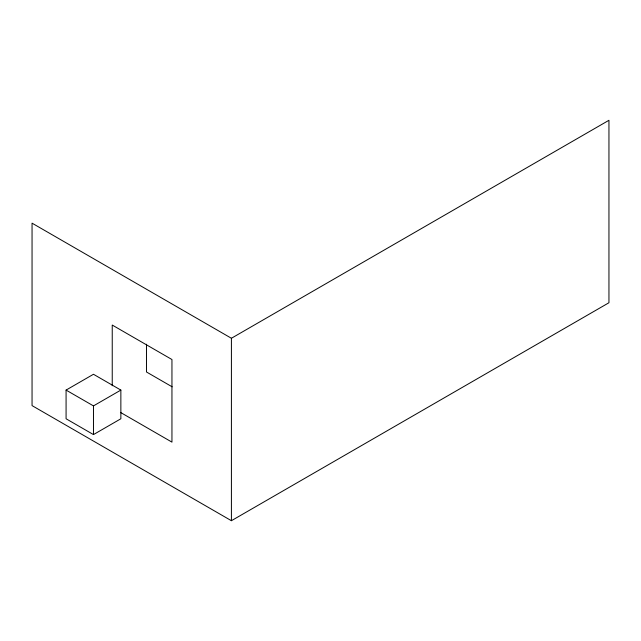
<?xml version="1.0" encoding="UTF-8"?>
<svg xmlns="http://www.w3.org/2000/svg" width="641" height="641" viewBox="0 0 641 641"><rect width="100%" height="100%" fill="white"/><g stroke="black" fill="none" stroke-linecap="round" stroke-linejoin="round"><path stroke-width="0.96" d="M66.079 390.089L93.474 374.272L120.861 390.089L120.861 418.773L93.474 434.59L66.079 418.773L66.079 390.089L93.474 405.897L120.861 390.089M231.409 338.264L608.95 120.292L608.95 302.736L231.409 520.708L32.05 405.609L32.05 223.156L231.409 338.264L231.409 520.708M172.157 386.819L146.477 371.988L146.477 344.201M120.893 412.652L171.948 442.13L171.948 359.521L112.239 325.051L112.239 385.762M93.474 405.897L93.474 434.59"/></g></svg>
